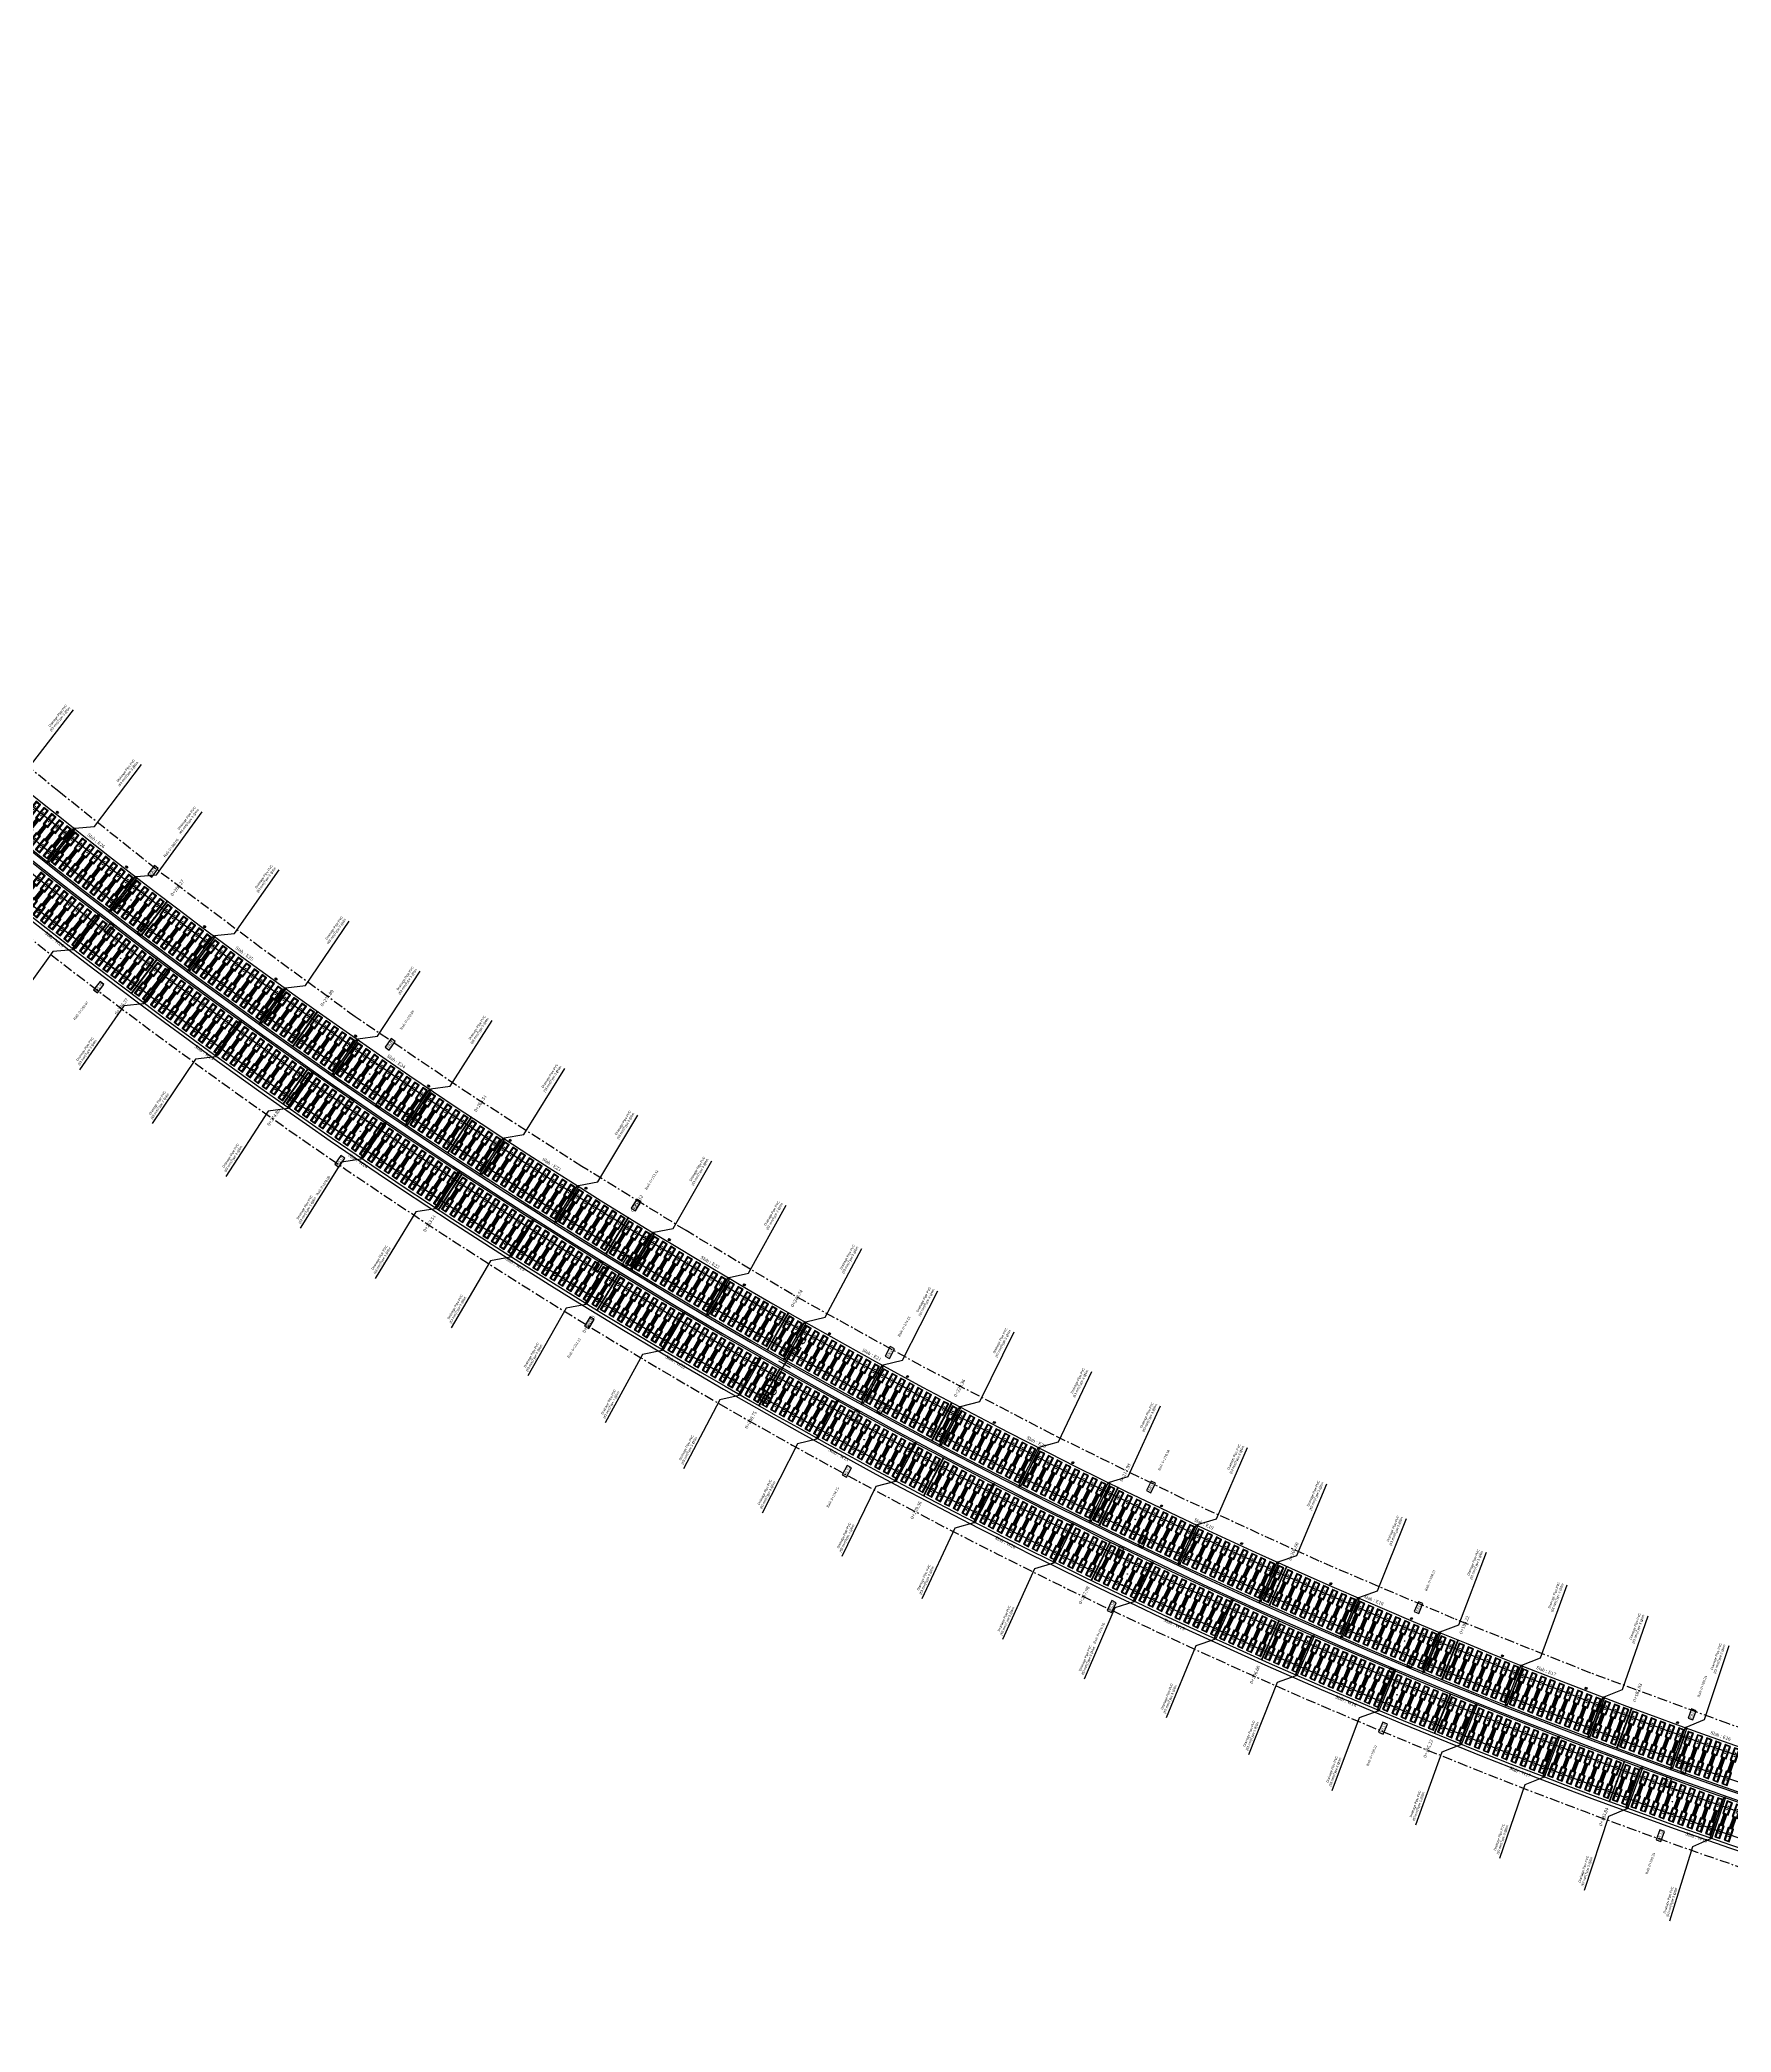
# Model space of a CAD drawing. Header units: metres. Extents: x 0 to 564365, y 0 to 3594889.
# Drawn here: x 564087.7 to 564190.6, y 3593431.6 to 3593552.8 of the extents above; entities that cross this region are included whole.
import ezdxf
from ezdxf.enums import TextEntityAlignment as Align

# ---------------------------------------------------------------- set-up
doc = ezdxf.new("R2010")
doc.units = ezdxf.units.M
doc.linetypes.add('ACAD_ISO10W100', pattern=[18, 12, -3, 0, -3])
doc.linetypes.add('DASHED2', pattern=[0.375, 0.25, -0.125])
for name, color, linetype in [('2d', 2, 'Continuous'), ('_flg-all slab', 7, 'Continuous'), ('_flg-Bar Divar', 11, 'ACAD_ISO10W100'), ('_flg-Por Konande-Devar', 230, 'Continuous'), ('_flg-por Konande-Vasat', 170, 'Continuous'), ('AG_JOOSH', 7, 'Continuous'), ('AG_Print', 7, 'Continuous'), ('AG_Slab', 7, 'Continuous'), ('C-ROAD-STAN-MAJR', 11, 'Continuous'), ('C-ROAD-TEXT', 11, 'Continuous'), ('E Pipe', 5, 'Continuous'), ('Km_Rail', 7, 'Continuous'), ('Km_Slab', 7, 'Continuous'), ('newSTALBL', 1, 'Continuous'), ('Number_Slab', 7, 'Continuous'), ('Rail', 1, 'Continuous'), ('Rail_Gap', 7, 'Continuous'), ('Travers', 7, 'Continuous')]:
    doc.layers.add(name, color=color, linetype=linetype)
doc.styles.add('ND', font='nashkh.shx', dxfattribs={"height": 3})
doc.styles.get("Standard").update_dxf_attribs({"font": 'romantic.ttf'})

# ---------------------------------------------------------------- blocks, each defined once
blk = doc.blocks.new('stalbl')
for p, q in [((0, 0.042), (0, -0.041)), ((0.042, 0), (-0.042, 0))]:
    blk.add_line(p, q)
blk.add_attdef('STAMAN', text='', height=0.0167).set_placement((-0.08, 0), align=Align.MIDDLE_RIGHT)
blk.add_attdef('STAPRE', text='', height=0.0167).set_placement((0.08, 0), align=Align.MIDDLE_LEFT)
blk = doc.blocks.new('AG_slab')
at = {"layer": 'AG_Slab', "color": 1}
for p, q in [((1.3, 0.015), (-1.3, 0.015)), ((1.3, -0.015), (-1.3, -0.015))]:
    blk.add_line(p, q, dxfattribs=at)
at = {"layer": 'AG_Slab', "color": 5}
for p, q in [((-1.3, -0.015), (-1.3, 0.015)), ((1.3, 0.015), (1.3, -0.015))]:
    blk.add_line(p, q, dxfattribs=at)
at = {"layer": 'AG_Slab', "color": 2, "linetype": 'DASHED2'}
blk.add_line((1.3, 0), (-1.3, 0), dxfattribs=at)
at = {"layer": 'AG_Slab', "color": 7}
blk.add_circle((0, 0), 0.03, dxfattribs=at)
blk = doc.blocks.new('AG_Joosh')
at = {"layer": 'AG_JOOSH', "color": 2}
for p, q in [((-0.701, 0.005), (-0.801, 0.005)), ((0.701, 0.005), (0.801, 0.005)), ((-0.701, -0.005), (-0.801, -0.005)), ((0.701, -0.005), (0.801, -0.005))]:
    blk.add_line(p, q, dxfattribs=at)
at = {"layer": 'AG_JOOSH', "color": 7}
blk.add_circle((0, 0), 0.0155, dxfattribs=at)
blk = doc.blocks.new('AG_tttt', base_point=(-0.75, 0))
at = {"layer": 'Travers', "color": 3}
blk.add_lwpolyline([(-0.35, 0.17), (-1.15, 0.17), (-1.15, -0.17), (-0.35, -0.17), (-0.35, 0.17), (-0.38, 0.11), (-1.13, 0.11), (-1.15, 0.17), (-1.13, 0.11), (-1.13, -0.11), (-1.15, -0.17), (-1.13, -0.11), (-0.38, -0.11), (-0.35, -0.17), (-0.38, -0.11), (-0.38, 0.11), (-0.35, 0.17), (-0.35, 0.09), (0.35, 0.09), (0.35, 0.05), (-0.35, 0.05), (-0.35, 0), (0.35, 0), (0.35, -0.05), (-0.35, -0.05), (-0.35, -0.09), (0.35, -0.09), (0.35, -0.17), (1.15, -0.17), (1.15, 0.17), (0.35, 0.17), (0.35, -0.17), (0.38, -0.11), (0.38, 0.11), (0.35, 0.17), (0.38, 0.11), (1.13, 0.11), (1.15, 0.17), (1.13, 0.11), (1.13, -0.11), (1.15, -0.17), (1.13, -0.11), (0.38, -0.11)], dxfattribs=at)
for centre in [(-0.86, 0), (-0.65, 0), (0.65, 0), (0.86, 0)]:
    blk.add_circle(centre, 0.015, dxfattribs=at)
at = {"layer": 'Travers', "color": 7}
blk.add_circle((0, 0), 0.02, dxfattribs=at)
blk = doc.blocks.new('K')
at = {"color": 2}
for p, q in [((570011.57, 3594959.05), (570011.47, 3594959.15)), ((570011.57, 3594959.15), (570011.47, 3594959.05))]:
    blk.add_line(p, q, dxfattribs=at)
blk.add_lwpolyline([(570011.47, 3594959.15), (570011.57, 3594959.15), (570011.57, 3594959.05), (570011.47, 3594959.05)], close=True, dxfattribs=at)
blk.add_circle((570011.52, 3594959.1), 0.03, dxfattribs=at)
blk = doc.blocks.new('Drainage Pipe E')
at = {"color": 30, "true_color": 0xf26722}
for p, q in [((-0.87, 0.07), (0.85, 0.07)), ((-0.87, 0.07), (0.85, 0.07)), ((0.85, 0.07), (0.52, 0.12)), ((0.52, 0.12), (0.52, 0.07)), ((0.85, 0.07), (0.52, 0.12)), ((0.52, 0.12), (0.52, 0.07))]:
    blk.add_line(p, q, dxfattribs=at)
at = {"layer": '2d', "flags": 128}
blk.add_lwpolyline([(-1.35, 0), (-2.17, 0.89), (-6.92, 0.76)], dxfattribs=at)
at = {"layer": 'E Pipe', "color": 4}
for p, q in [((-1.3, 0.05), (1.29, 0.05)), ((-1.3, 0.05), (1.29, 0.05)), ((-1.31, -0.05), (1.3, -0.05)), ((-1.3, -0.06), (1.29, -0.05))]:
    blk.add_line(p, q, dxfattribs=at)
for centre in [(-1.29, 0), (-1.29, 0), (1.29, 0), (1.29, 0)]:
    blk.add_circle(centre, 0.0546, dxfattribs=at)
at = {"color": 30, "true_color": 0xf26722, "insert": (-0.16, 0.2), "char_height": 0.0993, "attachment_point": 1, "rotation": 0.0181}
blk.add_mtext_dynamic_manual_height_columns('2%', width=1.0082, gutter_width=1, heights=[0], dxfattribs=at)
at = {"layer": '2d', "insert": (-6.89, 0.17), "char_height": 0.141, "width": 2.1135, "attachment_point": 3, "rotation": 180.6503, "style": 'ND'}
blk.add_mtext('{\\f@Arial Unicode MS|b0|i0|c0|p34;Drainage Pipe PVC\\P(63 mm)Type 3 @6m}', dxfattribs=at)
blk = doc.blocks.new('_N-drainage pipe')
at = {"layer": '2d', "flags": 128}
blk.add_lwpolyline([(570000.68, 3594952.86), (569999.69, 3594952.17), (569999.2, 3594947.46)], dxfattribs=at)
at = {"layer": 'E Pipe', "color": 4}
for p, q in [((570000.74, 3594952.9), (570001.09, 3594955.47)), ((570000.74, 3594952.91), (570001.09, 3594955.46))]:
    blk.add_line(p, q, dxfattribs=at)
blk.add_lwpolyline([(570000.64, 3594952.92), (570000.98, 3594955.47)], close=True, dxfattribs=at)
for centre in [(570001.03, 3594955.47), (570001.03, 3594955.47), (570000.69, 3594952.92), (570000.69, 3594952.92)]:
    blk.add_circle(centre, 0.0544, dxfattribs=at)
at = {"layer": '2d', "insert": (569998.9, 3594949.57), "char_height": 0.1405, "width": 2.1055, "attachment_point": 3, "rotation": 84.2858, "style": 'ND'}
blk.add_mtext('{\\f@Arial Unicode MS|b0|i0|c0|p34;Drainage Pipe PVC\\P(63 mm)Type 3 @6m}', dxfattribs=at)

msp = doc.modelspace()

# ---------------------------------------------------------------- linework, layer by layer
at = {"layer": '_flg-all slab', "linetype": 'Continuous', "lineweight": -3}
for radius, start, end in [(347.1, 220.14381, 257.02292), (350.3, 220.14303, 257.0237), (349.7, 220.14317, 257.02356), (352.9, 220.1424, 257.02433)]:
    msp.add_arc((564305.747, 3593776.575), radius, start, end, dxfattribs=at)
at = {"layer": '_flg-Bar Divar', "lineweight": -3, "ltscale": 0.05}
for p, q in [((564088.868, 3593507.071, 1556.206), (564083.112, 3593511.771, 1556.206)), ((564094.796, 3593502.346, 1556.206), (564088.868, 3593507.071, 1556.206)), ((564101.181, 3593497.553, 1556.206), (564094.796, 3593502.346, 1556.206)), ((564106.898, 3593493.367, 1556.206), (564101.181, 3593497.553, 1556.206)), ((564113.882, 3593488.644, 1556.206), (564106.898, 3593493.367, 1556.206)), ((564120.671, 3593484.277, 1556.206), (564113.882, 3593488.644, 1556.206)), ((564127.013, 3593480.373, 1556.206), (564120.671, 3593484.277, 1556.206)), ((564133.493, 3593476.476, 1556.206), (564127.013, 3593480.373, 1556.206)), ((564141.289, 3593472.157, 1556.206), (564133.493, 3593476.476, 1556.206)), ((564149.295, 3593467.972, 1556.206), (564141.289, 3593472.157, 1556.206)), ((564157.252, 3593464.054, 1556.206), (564149.295, 3593467.972, 1556.206)), ((564165.513, 3593460.268, 1556.206), (564157.252, 3593464.054, 1556.206)), ((564173.73, 3593456.76, 1556.206), (564165.513, 3593460.268, 1556.206)), ((564182.031, 3593453.459, 1556.206), (564173.73, 3593456.76, 1556.206)), ((564190.431, 3593450.358, 1556.206), (564182.031, 3593453.459, 1556.206)), ((564199.028, 3593447.415, 1556.206), (564190.431, 3593450.358, 1556.206))]:
    msp.add_line(p, q, dxfattribs=at)
msp.add_arc((564305.747, 3593776.575), 354, 220.14214, 257.02459, dxfattribs=at)
at = {"layer": '_flg-Por Konande-Devar', "linetype": 'Continuous', "lineweight": -3}
msp.add_arc((564305.747, 3593776.575), 353.1, 220.14235, 257.02438, dxfattribs=at)
at = {"layer": '_flg-por Konande-Vasat'}
for radius in [350.2, 349.8]:
    msp.add_arc((564305.747, 3593776.575), radius, 220.1431, 257.02363, dxfattribs=at)
at = {"layer": 'Rail'}
for points in [[(564093.713, 3593501.073, -0.0128891), (564079.798, 3593512.366, -0.0128891)], [(564092.797, 3593499.883, -0.0128891), (564078.822, 3593511.224, -0.0128891)], [(564093.083, 3593497.525, -0.012772), (564079.111, 3593508.749)], [(564092.172, 3593496.331, -0.0127721), (564078.141, 3593507.602)], [(564108.2, 3593490.507, -0.0128891), (564093.721, 3593501.067, -0.0128891)], [(564107.346, 3593489.271, -0.0128891), (564092.805, 3593499.877, -0.0128891)], [(564107.617, 3593487.025, -0.012772), (564093.09, 3593497.519)], [(564106.769, 3593485.785, -0.0127721), (564092.18, 3593496.325)], [(564123.212, 3593480.702, -0.0128891), (564108.208, 3593490.502, -0.0128891)], [(564122.423, 3593479.424, -0.0128891), (564107.354, 3593489.266, -0.0128891)], [(564122.67, 3593477.28, -0.012772), (564107.626, 3593487.019)], [(564121.886, 3593475.999, -0.0127721), (564106.777, 3593485.779)], [(564138.71, 3593471.685, -0.0128891), (564123.22, 3593480.697, -0.0128891)], [(564137.988, 3593470.367, -0.0128891), (564122.432, 3593479.419, -0.0128891)], [(564138.2, 3593468.317, -0.012772), (564122.678, 3593477.275)], [(564137.483, 3593466.997, -0.0127721), (564121.894, 3593475.993)], [(564154.652, 3593463.478, -0.0128891), (564138.718, 3593471.68, -0.0128891)], [(564153.999, 3593462.125, -0.0128891), (564137.997, 3593470.363, -0.0128891)], [(564154.168, 3593460.159, -0.012772), (564138.209, 3593468.312)], [(564153.52, 3593458.805, -0.0127721), (564137.492, 3593466.993)], [(564170.996, 3593456.104, -0.0128891), (564154.661, 3593463.473, -0.0128891)], [(564170.414, 3593454.719, -0.0128891), (564154.008, 3593462.121, -0.0128891)], [(564170.533, 3593452.828, -0.012772), (564154.177, 3593460.155)], [(564169.954, 3593451.442, -0.0127721), (564153.529, 3593458.801)], [(564187.698, 3593449.582, -0.0128891), (564171.005, 3593456.1, -0.0128891)], [(564187.188, 3593448.17, -0.0128891), (564170.423, 3593454.715, -0.0128891)], [(564187.25, 3593446.343, -0.012772), (564170.542, 3593452.824)], [(564186.743, 3593444.929, -0.0127721), (564169.963, 3593451.438)], [(564204.715, 3593443.931, -0.0128892), (564187.708, 3593449.579, -0.0128892)], [(564204.279, 3593442.494, -0.0128891), (564187.198, 3593448.166, -0.0128891)], [(564204.277, 3593440.72, -0.012772), (564187.259, 3593446.339)], [(564203.842, 3593439.282, -0.0127721), (564186.752, 3593444.926)]]:
    msp.add_lwpolyline(points, format="xyb", dxfattribs=at)
at = {"layer": 'Rail_Gap', "color": 210}
for points in [[(564094.521, 3593501.87), (564094.918, 3593502.385), (564094.68, 3593502.568), (564094.284, 3593502.053)], [(564091.846, 3593498.394), (564092.225, 3593498.886), (564091.988, 3593499.069), (564091.609, 3593498.577)], [(564093.876, 3593498.311), (564094.292, 3593498.857), (564094.053, 3593499.039), (564093.638, 3593498.493)], [(564091.218, 3593494.823), (564091.616, 3593495.346), (564091.378, 3593495.528), (564090.979, 3593495.005)], [(564108.968, 3593491.347), (564109.333, 3593491.876), (564109.086, 3593492.047), (564108.721, 3593491.518)], [(564106.476, 3593487.738), (564106.825, 3593488.244), (564106.578, 3593488.414), (564106.229, 3593487.909)], [(564108.37, 3593487.85), (564108.757, 3593488.416), (564108.51, 3593488.585), (564108.122, 3593488.019)], [(564105.893, 3593484.23), (564106.264, 3593484.773), (564106.017, 3593484.942), (564105.646, 3593484.4)], [(564123.934, 3593481.578), (564124.275, 3593482.131), (564124.02, 3593482.288), (564123.679, 3593481.735)], [(564121.631, 3593477.845), (564121.958, 3593478.374), (564121.702, 3593478.532), (564121.376, 3593478.003)], [(564123.381, 3593478.146), (564123.735, 3593478.725), (564123.479, 3593478.881), (564123.125, 3593478.302)], [(564121.093, 3593474.404), (564121.432, 3593474.959), (564121.176, 3593475.115), (564120.837, 3593474.561)], [(564139.384, 3593472.593), (564139.7, 3593473.169), (564139.437, 3593473.313), (564139.121, 3593472.737)], [(564137.277, 3593468.746), (564137.579, 3593469.298), (564137.316, 3593469.442), (564137.014, 3593468.891)], [(564138.865, 3593469.215), (564139.192, 3593469.817), (564138.929, 3593469.961), (564138.601, 3593469.358)], [(564136.77, 3593465.362), (564137.084, 3593465.939), (564136.821, 3593466.082), (564136.507, 3593465.505)], [(564155.28, 3593464.423), (564155.562, 3593465.008), (564155.292, 3593465.138), (564155.01, 3593464.553)], [(564153.374, 3593460.473), (564153.644, 3593461.032), (564153.374, 3593461.163), (564153.104, 3593460.603)], [(564154.785, 3593461.087), (564155.084, 3593461.712), (564154.813, 3593461.841), (564154.514, 3593461.216)], [(564152.89, 3593457.132), (564153.177, 3593457.731), (564152.906, 3593457.86), (564152.619, 3593457.261)], [(564171.574, 3593457.08), (564171.826, 3593457.679), (564171.55, 3593457.795), (564171.298, 3593457.196)], [(564169.875, 3593453.037), (564170.115, 3593453.61), (564169.839, 3593453.726), (564169.598, 3593453.153)], [(564171.102, 3593453.789), (564171.366, 3593454.422), (564171.089, 3593454.538), (564170.825, 3593453.905)], [(564188.237, 3593450.617), (564188.436, 3593451.168), (564188.154, 3593451.27), (564187.955, 3593450.719)], [(564169.412, 3593449.742), (564169.665, 3593450.349), (564169.388, 3593450.464), (564169.135, 3593449.858)], [(564187.769, 3593447.332), (564188.001, 3593447.977), (564187.719, 3593448.078), (564187.487, 3593447.433)], [(564186.748, 3593446.492), (564186.937, 3593447.016), (564186.655, 3593447.118), (564186.465, 3593446.594)], [(564186.288, 3593443.204), (564186.51, 3593443.822), (564186.228, 3593443.923), (564186.006, 3593443.305)]]:
    msp.add_lwpolyline(points, close=True, dxfattribs=at)

# ---------------------------------------------------------------- block references
for p, rotation in [((-1714185.562, 754827.234), 330.2595593203473), ((-1670316.946, 720169.534), 331.1395286302872), ((-1625921.239, 686189.645), 332.0194979402267), ((-1581008.913, 652895.582), 332.899467250167), ((-1535590.562, 620295.199), 333.7794365601065), ((-1489676.898, 588396.184), 334.659405870046), ((-1443278.752, 557206.062), 335.5393751799852), ((-1396407.068, 526732.19), 336.4193444899239), ((-1349072.901, 496981.756), 337.2993137998634), ((-1301287.417, 467961.777), 338.1792831098029), ((-1253061.887, 439679.099), 339.0592524197424), ((-1204407.686, 412140.393), 339.9392217296823), ((-1155336.29, 385352.153), 340.8191910396218), ((-1105859.274, 359320.7), 341.6991603495613), ((-1055988.309, 334052.173), 342.5791296595008), ((-1005735.157, 309552.532), 343.4590989694404), ((-955111.673, 285827.557), 344.3390682793799), ((-904129.796, 262882.842), 345.2190375893199), ((-852801.553, 240723.801), 346.0990068992602), ((-801139.05, 219355.66), 346.9789762091997), ((-749154.473, 198783.46), 347.8589455191392), ((-696860.085, 179012.052), 348.7389148290792)]:
    msp.add_blockref('_N-drainage pipe', p, dxfattribs=dict(rotation=rotation))
at = {"layer": 'AG_JOOSH'}
for p, rotation in [((564093.259, 3593500.475), 52.41786720793276), ((564092.631, 3593496.925), 52.68965158908689), ((564107.777, 3593489.887), 55.37331337651224), ((564107.197, 3593486.402), 55.61825682140608), ((564122.822, 3593480.061), 58.32875955696852), ((564122.282, 3593476.637), 58.54686207891979), ((564138.353, 3593471.024), 61.28420573691964), ((564137.846, 3593467.655), 61.47546732502522), ((564154.33, 3593462.799), 64.23965191170016), ((564153.849, 3593459.48), 64.40407258850162), ((564170.709, 3593455.41), 67.19509810247297), ((564170.248, 3593452.133), 67.332677839896), ((564187.448, 3593448.874), 70.15054428947683), ((564187.001, 3593445.634), 70.26128309051688)]:
    msp.add_blockref('AG_Joosh', p, dxfattribs=dict(at, rotation=rotation))
at = {"layer": 'AG_Print'}
for p, rotation in [((564086.436, 3593504.897), 51.08783442669555), ((564086.903, 3593504.521), 51.18629458992076), ((564087.371, 3593504.145), 51.28475476196203), ((564087.839, 3593503.77), 51.38321492845242), ((564088.308, 3593503.396), 51.48167512482971), ((564088.778, 3593503.023), 51.58013528415522), ((564089.249, 3593502.651), 51.67859545017602), ((564089.72, 3593502.279), 51.77705562924199), ((564090.191, 3593501.908), 51.87551579879424), ((564086.725, 3593500.567), 51.56682990058999), ((564090.664, 3593501.538), 51.97397597321685), ((564091.137, 3593501.169), 52.0724361509936), ((564091.61, 3593500.8), 52.17089632462581), ((564092.084, 3593500.433), 52.26935648656472), ((564087.196, 3593500.194), 51.66439587470614), ((564087.667, 3593499.822), 51.76196185535685), ((564088.138, 3593499.451), 51.85952781216503), ((564092.559, 3593500.066), 52.36781665794123), ((564093.043, 3593499.694), 52.46791783966523), ((564093.519, 3593499.329), 52.56637799701118), ((564088.611, 3593499.081), 51.9570937796916), ((564089.083, 3593498.712), 52.05465975737903), ((564089.557, 3593498.343), 52.15222570704784), ((564090.031, 3593497.976), 52.24979172078005), ((564093.995, 3593498.965), 52.66483819533678), ((564094.473, 3593498.601), 52.76329836196805), ((564094.951, 3593498.239), 52.86175851858987), ((564090.506, 3593497.609), 52.34735766802552), ((564090.981, 3593497.243), 52.44492364133069), ((564091.457, 3593496.877), 52.54248962451491), ((564095.429, 3593497.877), 52.96021869265662), ((564095.909, 3593497.516), 53.05867886960905), ((564096.389, 3593497.156), 53.15713904167715), ((564096.869, 3593496.796), 53.25559922253787), ((564091.934, 3593496.513), 52.64005558716458), ((564092.419, 3593496.143), 52.73924766626963), ((564092.897, 3593495.78), 52.83681363293635), ((564097.35, 3593496.438), 53.35405939733062), ((564097.832, 3593496.08), 53.45251955165038), ((564098.314, 3593495.723), 53.55097974829205), ((564093.375, 3593495.418), 52.93437960174576), ((564093.854, 3593495.057), 53.03194555724453), ((564094.334, 3593494.697), 53.12951153369778), ((564094.814, 3593494.337), 53.22707752262092), ((564098.797, 3593495.367), 53.64943990219214), ((564099.281, 3593495.012), 53.74790007569156), ((564099.765, 3593494.657), 53.84636024093635), ((564100.25, 3593494.304), 53.94482042454419), ((564095.295, 3593493.978), 53.32464348720978), ((564095.777, 3593493.62), 53.42220946179285), ((564096.259, 3593493.263), 53.51977542351271), ((564100.735, 3593493.951), 54.04328059195281), ((564101.221, 3593493.599), 54.1417407694693), ((564101.708, 3593493.248), 54.24020095729733), ((564096.741, 3593492.907), 53.61734141390273), ((564097.225, 3593492.551), 53.71490736068933), ((564097.709, 3593492.197), 53.81247335437494), ((564098.193, 3593491.843), 53.91003933740091), ((564102.195, 3593492.898), 54.33866112620409), ((564102.683, 3593492.549), 54.43712129022773), ((564103.171, 3593492.2), 54.53558146245508), ((564103.66, 3593491.852), 54.63404161468344), ((564098.678, 3593491.49), 54.00760530087385), ((564099.164, 3593491.138), 54.10517125155076), ((564099.651, 3593490.786), 54.20273722931084), ((564104.149, 3593491.505), 54.73250180099883), ((564104.64, 3593491.159), 54.83096197987643), ((564105.13, 3593490.814), 54.92942214382765), ((564100.138, 3593490.436), 54.30030319141453), ((564100.625, 3593490.086), 54.39786918457826), ((564101.113, 3593489.737), 54.49543515285261), ((564101.602, 3593489.389), 54.5930011077391), ((564105.622, 3593490.47), 55.02788233922403), ((564106.114, 3593490.126), 55.12634249152313), ((564106.606, 3593489.784), 55.22480267462158), ((564107.099, 3593489.442), 55.32326284600191), ((564102.091, 3593489.042), 54.69056709051211), ((564102.581, 3593488.695), 54.78813306392648), ((564103.072, 3593488.35), 54.88569902836225), ((564107.601, 3593489.095), 55.42336400536129), ((564108.096, 3593488.755), 55.52182418111168), ((564108.591, 3593488.416), 55.62028437688041), ((564103.563, 3593488.005), 54.98326500796978), ((564104.055, 3593487.661), 55.08083096826619), ((564104.547, 3593487.318), 55.17839696217289), ((564105.04, 3593486.976), 55.27596292068655), ((564109.086, 3593488.078), 55.71874453592902), ((564109.582, 3593487.74), 55.81720470562438), ((564110.079, 3593487.404), 55.91566488374583), ((564110.576, 3593487.068), 56.01412505026129), ((564105.533, 3593486.635), 55.37352889661768), ((564106.027, 3593486.294), 55.47109486723251), ((564106.522, 3593485.954), 55.56866085189474), ((564111.074, 3593486.733), 56.11258523245238), ((564111.572, 3593486.399), 56.21104539351096), ((564112.071, 3593486.065), 56.30950556802389), ((564112.571, 3593485.733), 56.40796573392689), ((564107.025, 3593485.61), 55.66785291680085), ((564107.521, 3593485.272), 55.76541887633733), ((564108.017, 3593484.935), 55.86298485609939), ((564108.514, 3593484.599), 55.96055082811783), ((564113.071, 3593485.401), 56.50642590360845), ((564113.571, 3593485.071), 56.60488608194338), ((564114.073, 3593484.741), 56.70334626902171), ((564109.012, 3593484.263), 56.05811679704701), ((564109.51, 3593483.929), 56.15568276977302), ((564110.008, 3593483.595), 56.25324873618542), ((564114.574, 3593484.412), 56.80180641874293), ((564115.077, 3593484.084), 56.90026660645723), ((564115.58, 3593483.757), 56.99872678154089), ((564116.083, 3593483.43), 57.09718694592468), ((564110.507, 3593483.262), 56.35081471557454), ((564111.007, 3593482.93), 56.44838069275644), ((564111.507, 3593482.599), 56.54594664788504), ((564112.008, 3593482.268), 56.64351262948539), ((564116.587, 3593483.105), 57.1956471266673), ((564117.092, 3593482.78), 57.29410729000578), ((564117.597, 3593482.456), 57.39256746739829), ((564118.103, 3593482.134), 57.49102764435241), ((564112.51, 3593481.939), 56.74107859812264), ((564113.012, 3593481.61), 56.83864457780712), ((564113.514, 3593481.283), 56.9362105579911), ((564114.017, 3593480.956), 57.03377652214416), ((564118.609, 3593481.812), 57.58948780648315), ((564119.116, 3593481.49), 57.68794797749676), ((564119.623, 3593481.17), 57.78640815043929), ((564120.131, 3593480.851), 57.8848683260302), ((564114.521, 3593480.63), 57.13134249115483), ((564115.025, 3593480.304), 57.22890846927427), ((564115.53, 3593479.98), 57.32647443727432), ((564116.035, 3593479.657), 57.42404039213228), ((564120.639, 3593480.532), 57.98332850519228), ((564121.148, 3593480.214), 58.08178865856257), ((564121.658, 3593479.898), 58.18024884716622), ((564116.541, 3593479.334), 57.5216063838652), ((564117.048, 3593479.012), 57.61917233289301), ((564117.555, 3593478.691), 57.71673832321908), ((564122.168, 3593479.582), 58.27870900771475), ((564122.687, 3593479.262), 58.37881018391027), ((564123.198, 3593478.947), 58.47727035003938), ((564123.71, 3593478.634), 58.57573052909454), ((564118.062, 3593478.371), 57.81430428714661), ((564118.57, 3593478.052), 57.91187027070935), ((564119.079, 3593477.734), 58.00943623641494), ((564119.588, 3593477.416), 58.10700220371271), ((564124.222, 3593478.322), 58.674190706917), ((564124.735, 3593478.01), 58.77265089551179), ((564125.248, 3593477.7), 58.87111107328971), ((564125.762, 3593477.39), 58.96957122639858), ((564120.098, 3593477.1), 58.204568176667), ((564120.608, 3593476.784), 58.30213414096255), ((564121.119, 3593476.469), 58.3997001231476), ((564121.63, 3593476.155), 58.49726608257657), ((564126.277, 3593477.081), 59.06803140355068), ((564126.792, 3593476.773), 59.1664915649382), ((564127.307, 3593476.466), 59.26495175899467), ((564127.823, 3593476.16), 59.36341192028182), ((564122.15, 3593475.837), 58.59645817213688), ((564122.663, 3593475.525), 58.69402412265273), ((564123.176, 3593475.213), 58.7915901155731), ((564123.689, 3593474.903), 58.88915607806957), ((564128.34, 3593475.854), 59.46187209710147), ((564128.857, 3593475.55), 59.56033226534008), ((564129.374, 3593475.246), 59.65879242448663), ((564129.892, 3593474.944), 59.75725261206727), ((564124.203, 3593474.593), 58.98672204676998), ((564124.718, 3593474.285), 59.08428801503977), ((564125.233, 3593473.977), 59.18185399467171), ((564125.748, 3593473.67), 59.27941995642605), ((564130.411, 3593474.642), 59.85571277871424), ((564130.93, 3593474.341), 59.95417295933872), ((564131.45, 3593474.041), 60.05263313791639), ((564131.97, 3593473.742), 60.15109331115044), ((564126.264, 3593473.364), 59.37698593313696), ((564126.781, 3593473.059), 59.47455190031166), ((564127.298, 3593472.754), 59.57211788022504), ((564127.816, 3593472.451), 59.66968383606876), ((564132.49, 3593473.444), 60.24955347349965), ((564133.012, 3593473.147), 60.34801365137307), ((564133.533, 3593472.85), 60.44647381729602), ((564134.056, 3593472.555), 60.54493399175263), ((564128.334, 3593472.148), 59.7672498308651), ((564128.852, 3593471.847), 59.86481579205379), ((564129.372, 3593471.546), 59.96238176729735), ((564129.891, 3593471.246), 60.05994773763939), ((564134.578, 3593472.26), 60.64339416514951), ((564135.101, 3593471.967), 60.74185433615641), ((564135.625, 3593471.674), 60.84031450911175), ((564136.149, 3593471.382), 60.93877468060717), ((564130.411, 3593470.947), 60.15751371259785), ((564130.932, 3593470.649), 60.25507970091284), ((564131.453, 3593470.352), 60.35264563624504), ((564131.975, 3593470.055), 60.4502116417207), ((564136.674, 3593471.091), 61.0372348566573), ((564137.199, 3593470.801), 61.13569502887511), ((564137.725, 3593470.512), 61.23415520036647), ((564138.26, 3593470.218), 61.33425636465435), ((564138.787, 3593469.931), 61.43271655092718), ((564132.497, 3593469.76), 60.54777760701381), ((564133.02, 3593469.465), 60.64534356737027), ((564133.543, 3593469.172), 60.74290953867987), ((564134.067, 3593468.879), 60.84047552501234), ((564139.314, 3593469.645), 61.53117672010029), ((564139.842, 3593469.359), 61.62963689221633), ((564140.37, 3593469.074), 61.72809706513664), ((564140.898, 3593468.791), 61.82655723423817), ((564134.591, 3593468.587), 60.93804147871178), ((564135.116, 3593468.296), 61.03560744992404), ((564135.641, 3593468.006), 61.13317342229997), ((564136.167, 3593467.717), 61.23073939725005), ((564141.428, 3593468.508), 61.92501740512234), ((564141.957, 3593468.226), 62.02347758219318), ((564142.487, 3593467.945), 62.12193775421031), ((564143.018, 3593467.665), 62.2203979248109), ((564136.693, 3593467.428), 61.32830535885047), ((564137.219, 3593467.141), 61.42587134073948), ((564137.755, 3593466.85), 61.52506340190386), ((564138.283, 3593466.564), 61.62262939843807), ((564138.811, 3593466.279), 61.72019536641513), ((564143.549, 3593467.386), 62.31885809242524), ((564144.081, 3593467.107), 62.41731827718245), ((564144.613, 3593466.83), 62.51577845142641), ((564145.145, 3593466.554), 62.61423861253198), ((564145.678, 3593466.278), 62.71269878082995), ((564139.34, 3593465.995), 61.81776131942498), ((564139.869, 3593465.712), 61.91532731218052), ((564140.399, 3593465.43), 62.01289326644843), ((564140.929, 3593465.149), 62.11045923690551), ((564146.212, 3593466.003), 62.81115896142009), ((564146.746, 3593465.73), 62.90961912685609), ((564147.28, 3593465.457), 63.00807930593216), ((564147.815, 3593465.185), 63.10653947981734), ((564141.459, 3593464.869), 62.20802522097479), ((564141.99, 3593464.59), 62.30559118206651), ((564142.522, 3593464.311), 62.40315716565854), ((564143.054, 3593464.034), 62.50072314407966), ((564148.35, 3593464.914), 63.20499965272489), ((564148.886, 3593464.644), 63.30345982996783), ((564149.422, 3593464.375), 63.40192000810805), ((564149.959, 3593464.107), 63.50038016021225), ((564150.496, 3593463.84), 63.5988403466732), ((564143.586, 3593463.757), 62.59828910626845), ((564144.119, 3593463.482), 62.69585508169747), ((564144.652, 3593463.207), 62.79342105076091), ((564145.186, 3593462.933), 62.89098701071715), ((564145.721, 3593462.66), 62.98855299029181), ((564151.034, 3593463.573), 63.69730050866245), ((564151.572, 3593463.308), 63.79576069858604), ((564152.111, 3593463.043), 63.89422085783596), ((564152.65, 3593462.78), 63.99268102299753), ((564146.255, 3593462.388), 63.08611897829951), ((564146.791, 3593462.117), 63.18368493156606), ((564147.326, 3593461.847), 63.28125090325713), ((564147.863, 3593461.577), 63.37881687405248), ((564153.189, 3593462.517), 64.0911412066486), ((564153.729, 3593462.256), 64.18960137327517), ((564154.278, 3593461.99), 64.28970256260075), ((564154.819, 3593461.731), 64.38816273160745), ((564155.36, 3593461.472), 64.48662291080666), ((564148.399, 3593461.309), 63.47638285689399), ((564148.936, 3593461.041), 63.57394882476759), ((564149.474, 3593460.775), 63.67151478269325), ((564150.012, 3593460.509), 63.76908075930766), ((564150.55, 3593460.245), 63.86664673568615), ((564155.902, 3593461.214), 64.58508307395249), ((564156.444, 3593460.957), 64.68354324155328), ((564156.987, 3593460.701), 64.78200342507644), ((564157.53, 3593460.445), 64.8804635833377), ((564158.073, 3593460.191), 64.97892375994684), ((564151.089, 3593459.981), 63.96421270058356), ((564151.628, 3593459.718), 64.06177868294996), ((564152.168, 3593459.456), 64.15934464801909), ((564152.708, 3593459.195), 64.25691062391013), ((564158.617, 3593459.938), 65.07738393495782), ((564159.162, 3593459.685), 65.17584412048022), ((564159.706, 3593459.434), 65.2743042703773), ((564160.252, 3593459.184), 65.37276445399966), ((564160.797, 3593458.934), 65.47122462402095), ((564153.249, 3593458.935), 64.35447659968078), ((564153.799, 3593458.671), 64.45366866746087), ((564154.341, 3593458.413), 64.55123463839233), ((564154.883, 3593458.155), 64.64880059781683), ((564155.425, 3593457.899), 64.74636657985269), ((564161.343, 3593458.685), 65.56968480079084), ((564161.89, 3593458.438), 65.66814497224483), ((564162.437, 3593458.191), 65.76660514399148), ((564162.984, 3593457.945), 65.86506532014091), ((564155.968, 3593457.643), 64.84393255229841), ((564156.511, 3593457.389), 64.9414985188205), ((564157.055, 3593457.135), 65.0390644988305), ((564157.599, 3593456.882), 65.1366304609237), ((564158.144, 3593456.631), 65.23419642910883), ((564163.532, 3593457.7), 65.9635254884965), ((564164.08, 3593457.456), 66.0619856629051), ((564164.629, 3593457.213), 66.16044582928518), ((564165.178, 3593456.971), 66.25890599724707), ((564165.727, 3593456.73), 66.35736618127105), ((564158.689, 3593456.38), 65.33176241129989), ((564159.234, 3593456.13), 65.42932837968961), ((564159.78, 3593455.881), 65.52689436143321), ((564160.327, 3593455.633), 65.62446033943444), ((564160.873, 3593455.386), 65.72202629541152), ((564166.277, 3593456.49), 66.45582635661393), ((564166.827, 3593456.251), 66.55428652120044), ((564167.378, 3593456.013), 66.65274669314782), ((564167.929, 3593455.775), 66.75120685408578), ((564168.48, 3593455.539), 66.84966703822448), ((564169.032, 3593455.304), 66.94812721086363), ((564161.42, 3593455.139), 65.81959226942398), ((564161.968, 3593454.894), 65.91715825434633), ((564162.516, 3593454.65), 66.01472421405047), ((564163.064, 3593454.406), 66.11229018972979), ((564163.613, 3593454.164), 66.209856152378), ((564169.585, 3593455.069), 67.04658739465813), ((564170.137, 3593454.836), 67.14504756086359), ((564170.7, 3593454.599), 67.2451487323647), ((564171.253, 3593454.368), 67.34360889799824), ((564171.807, 3593454.137), 67.44206906785995), ((564164.162, 3593453.922), 66.30742212503179), ((564164.712, 3593453.682), 66.40498810562254), ((564165.262, 3593453.442), 66.50255408414202), ((564165.813, 3593453.203), 66.60012003446444), ((564166.363, 3593452.965), 66.69768601944789), ((564172.361, 3593453.907), 67.5405292483905), ((564172.916, 3593453.678), 67.6389894298491), ((564173.471, 3593453.451), 67.73744959673822), ((564174.026, 3593453.224), 67.83590976704241), ((564174.582, 3593452.998), 67.93436995194907), ((564166.915, 3593452.728), 66.79525199049493), ((564167.466, 3593452.492), 66.89281795414176), ((564168.018, 3593452.257), 66.99038392859428), ((564168.571, 3593452.023), 67.08794990415267), ((564169.124, 3593451.79), 67.18551587431261), ((564175.139, 3593452.773), 68.0328301017824), ((564175.695, 3593452.549), 68.13129028685992), ((564176.252, 3593452.326), 68.22975045284589), ((564176.81, 3593452.104), 68.32821063987305), ((564177.367, 3593451.883), 68.42667080739827), ((564177.926, 3593451.663), 68.52513097379548), ((564169.677, 3593451.558), 67.28308183759341), ((564170.24, 3593451.323), 67.38227390229802), ((564170.794, 3593451.093), 67.47983988053605), ((564171.348, 3593450.863), 67.57740586093534), ((564171.903, 3593450.635), 67.6749718230369), ((564178.484, 3593451.444), 68.62359114625424), ((564179.043, 3593451.225), 68.72205132031098), ((564179.602, 3593451.008), 68.82051149977619), ((564180.162, 3593450.792), 68.91897165912535), ((564180.722, 3593450.577), 69.01743184493945), ((564172.458, 3593450.408), 67.77253780386611), ((564173.014, 3593450.181), 67.87010377472627), ((564173.57, 3593449.956), 67.96766974800286), ((564174.126, 3593449.731), 68.06523572467056), ((564174.683, 3593449.507), 68.16280169381145), ((564175.24, 3593449.285), 68.26036765821934), ((564181.282, 3593450.362), 69.11589201380471), ((564181.843, 3593450.149), 69.21435218686065), ((564182.404, 3593449.936), 69.31281235563205), ((564182.966, 3593449.725), 69.41127252797074), ((564183.528, 3593449.514), 69.50973269531198), ((564184.09, 3593449.305), 69.60819288214002), ((564175.798, 3593449.063), 68.35793363840446), ((564176.356, 3593448.842), 68.4554996040704), ((564176.914, 3593448.622), 68.55306557733593), ((564177.473, 3593448.403), 68.65063155762185), ((564178.032, 3593448.185), 68.74819752439701), ((564184.652, 3593449.096), 69.70665304682953), ((564185.215, 3593448.889), 69.80511320979102), ((564185.779, 3593448.682), 69.90357338714148), ((564186.342, 3593448.476), 70.00203357052462), ((564186.906, 3593448.272), 70.10049374265118), ((564187.48, 3593448.064), 70.20059491864266), ((564178.591, 3593447.968), 68.84576349477207), ((564179.151, 3593447.752), 68.943329460144), ((564179.711, 3593447.537), 69.04089542930126), ((564180.271, 3593447.323), 69.1384614191312), ((564180.832, 3593447.11), 69.23602737935639), ((564181.393, 3593446.898), 69.33359334815653), ((564188.045, 3593447.862), 70.29905509896633), ((564188.61, 3593447.66), 70.39751526440921), ((564189.175, 3593447.459), 70.49597541779346), ((564189.741, 3593447.259), 70.59443560490452), ((564190.307, 3593447.06), 70.69289576775863), ((564181.955, 3593446.686), 69.43115932950741), ((564182.517, 3593446.476), 69.52872529456637), ((564183.079, 3593446.267), 69.62629127250995), ((564183.642, 3593446.058), 69.72385722223854), ((564184.205, 3593445.851), 69.82142321809353), ((564184.768, 3593445.644), 69.91898918188419), ((564185.332, 3593445.439), 70.01655515924982), ((564185.896, 3593445.234), 70.11412111748284), ((564186.46, 3593445.031), 70.2116870973051), ((564187.034, 3593444.824), 70.31087918022631), ((564187.6, 3593444.623), 70.40844514144153), ((564188.165, 3593444.422), 70.50601112549674), ((564188.731, 3593444.222), 70.60357707974467), ((564189.297, 3593444.024), 70.70114304760877), ((564189.863, 3593443.826), 70.79870902344169), ((564190.43, 3593443.629), 70.89627499344192)]:
    msp.add_blockref('AG_tttt', p, dxfattribs=dict(at, rotation=rotation))
at = {"layer": 'AG_Slab'}
for p, rotation in [((564094.682, 3593499.385), 52.71271515153961), ((564094.06, 3593495.842), 52.9818217502913), ((564103.849, 3593492.639), 54.58449713011892), ((564103.257, 3593489.138), 54.83660451128594), ((564113.231, 3593486.196), 56.45627913474154), ((564112.667, 3593482.734), 56.69138726534349), ((564122.818, 3593480.063), 58.328061157581), ((564122.278, 3593476.639), 58.54617003471824), ((564132.601, 3593474.246), 60.19984315679123), ((564132.082, 3593470.858), 60.40095277734083), ((564142.568, 3593468.752), 62.07162516031578), ((564142.068, 3593465.397), 62.25573551531575), ((564152.71, 3593463.586), 63.94340715841899), ((564152.226, 3593460.262), 64.1105182821274), ((564163.014, 3593458.755), 65.81518917658757), ((564162.544, 3593455.459), 65.96530103693358), ((564173.472, 3593454.262), 67.68697118416964), ((564173.013, 3593450.992), 67.82008378463854), ((564184.07, 3593450.114), 69.55875318139552), ((564183.62, 3593446.867), 69.67486654756692)]:
    msp.add_blockref('AG_slab', p, dxfattribs=dict(at, rotation=rotation))
at = {"layer": 'C-ROAD-STAN-MAJR', "color": 11, "linetype": 'Continuous', "lineweight": -3}
for p, xscale, yscale, zscale, rotation in [((564084.799, 3593507.196), 0.9962075155305836, 0.9962075155305836, 0.9962075155305836, 230.6028105819234), ((564089.007, 3593503.8), 0.9962075155305835, 0.9962075155305835, 0.9962075155305835, 231.4908622735767), ((564092.778, 3593500.843), 0.9962075155305837, 0.9962075155305837, 0.9962075155305837, 232.3789139652299), ((564097.542, 3593497.231), 0.9962075155305836, 0.9962075155305836, 0.9962075155305836, 233.2669656568837), ((564101.886, 3593494.046), 0.9962075155305835, 0.9962075155305835, 0.9962075155305835, 234.1550173485361), ((564106.281, 3593490.926), 0.9962075155305834, 0.9962075155305834, 0.9962075155305834, 235.0430690401889), ((564110.729, 3593487.87), 0.9962075155305837, 0.9962075155305837, 0.9962075155305837, 235.9311207318417), ((564115.227, 3593484.883), 0.9962075155305838, 0.9962075155305838, 0.9962075155305838, 236.8191724234947), ((564119.754, 3593481.976), 0.9962075155305835, 0.9962075155305835, 0.9962075155305835, 237.7072241151483), ((564124.353, 3593479.121), 0.9962075155305838, 0.9962075155305838, 0.9962075155305838, 238.5952758068011), ((564128.959, 3593476.361), 0.9962075155305834, 0.9962075155305834, 0.9962075155305834, 239.483327498454), ((564133.633, 3593473.658), 0.9962075155305835, 0.9962075155305835, 0.9962075155305835, 240.3713791901069), ((564138.355, 3593471.022), 0.9962075155305836, 0.9962075155305836, 0.9962075155305836, 241.2594308817598), ((564143.086, 3593468.478), 0.9962075155305834, 0.9962075155305834, 0.9962075155305834, 242.1474825734135), ((564147.886, 3593465.991), 0.9962075155305835, 0.9962075155305835, 0.9962075155305835, 243.0355342650672), ((564152.165, 3593463.853), 0.9962075155305834, 0.9962075155305834, 0.9962075155305834, 243.9235859567208), ((564157.548, 3593461.266), 0.9962075155305836, 0.9962075155305836, 0.9962075155305836, 244.8116376483741), ((564162.463, 3593459.003), 0.9962075155305836, 0.9962075155305836, 0.9962075155305836, 245.6996893400278), ((564167.388, 3593456.827), 0.9962075155305835, 0.9962075155305835, 0.9962075155305835, 246.5877410316811), ((564172.354, 3593454.723), 0.9962075155305836, 0.9962075155305836, 0.9962075155305836, 247.4757927233344), ((564177.355, 3593452.696), 0.9962075155305834, 0.9962075155305834, 0.9962075155305834, 248.3638444149872), ((564182.366, 3593450.754), 0.9962075155305837, 0.9962075155305837, 0.9962075155305837, 249.2518961066392), ((564187.387, 3593448.896), 0.9962075155305836, 0.9962075155305836, 0.9962075155305836, 250.1399477982917)]:
    msp.add_blockref('Drainage Pipe E', p, dxfattribs=dict(at, xscale=xscale, yscale=yscale, zscale=zscale, rotation=rotation))
at = {"layer": 'C-ROAD-TEXT', "color": 11, "linetype": 'Continuous', "lineweight": -3}
for p, rotation in [((3256902.426, 6042464.52), 141.2944426395307), ((3218635.484, 6083893.674), 142.182305322071), ((3175384.462, 6129208.974), 143.1684819759271), ((3135802.578, 6169345.161), 144.0559126359008), ((3091157.477, 6213160.049), 145.040681174364), ((3050271.343, 6251994.869), 145.9284162207474), ((3004246.503, 6294302.173), 146.9125886639926), ((2961474.407, 6332340.444), 147.81369947057), ((2914064.583, 6373125.962), 148.7982440529723), ((2871178.488, 6408823.216), 149.6766743332124), ((2822411.239, 6448090.679), 150.6623546227872), ((2777619.661, 6482961.759), 151.5559968308741), ((2727477.869, 6520692.341), 152.5438895790896), ((2682027.586, 6553743.414), 153.428587852925), ((2630513.725, 6589929.797), 154.4196536491645), ((2583765.012, 6621636.186), 155.3089114624716), ((2531554.788, 6655815.227), 156.2913094876338), ((2484197.583, 6685728.187), 157.1731159658189), ((2430623.806, 6718357.562), 158.1606360288044), ((2381245.782, 6747326.714), 159.0618897149554), ((2327003.597, 6777963.41), 160.0426095794033)]:
    msp.add_blockref('K', p, dxfattribs=dict(at, rotation=rotation))
at = {"layer": 'newSTALBL'}
ref = msp.add_blockref('stalbl', (564133.008, 3593472.229), dxfattribs=dict(at, xscale=10, yscale=10, zscale=10, rotation=240.4179329357067))
ref.add_attrib('STAMAN', '27', dxfattribs={"height": 0.833, "rotation": 240.41793}).set_placement((564133.061, 3593473.166), align=Align.RIGHT)
ref.add_attrib('STAPRE', '100', (564132.231, 3593471.704), dxfattribs={"height": 0.833, "rotation": 240.41793})

# ---------------------------------------------------------------- texts
at = {"layer": 'Km_Rail', "color": 1}
for s, rotation, p in [('Rail: 0+288.06', 52.41787, (564095.698, 3593503.645)), ('Rail: 0+288.07', 52.68965, (564090.207, 3593493.744)), ('Rail: 0+270.09', 55.37331, (564110.05, 3593493.178)), ('Rail: 0+252.12', 58.32876, (564124.922, 3593483.465)), ('Rail: 0+270.09', 55.61826, (564104.939, 3593483.101)), ('Rail: 0+234.15', 61.28421, (564140.275, 3593474.532)), ('Rail: 0+252.12', 58.54686, (564120.195, 3593473.224)), ('Rail: 0+216.18', 64.23965, (564156.068, 3593466.402)), ('Rail: 0+234.15', 61.47547, (564135.936, 3593464.14)), ('Rail: 0+198.21', 67.1951, (564172.26, 3593459.097)), ('Rail: 0+216.18', 64.40407, (564152.12, 3593455.873)), ('Rail: 0+180.24', 70.15054, (564188.806, 3593452.637)), ('Rail: 0+198.21', 67.33268, (564168.706, 3593448.442)), ('Rail: 0+180.24', 70.26128, (564185.65, 3593441.869))]:
    msp.add_text(s, height=0.15, rotation=rotation, dxfattribs=at).set_placement(p, align=Align.MIDDLE_CENTER)
at = {"layer": 'Km_Slab', "color": 11}
for s, rotation, p in [('0+286.27', 52.71272, (564096.076, 3593501.215)), ('0+274.89', 54.5845, (564105.182, 3593494.514)), ('0+286.27', 52.98182, (564092.675, 3593494.006)), ('0+274.89', 54.8366, (564101.933, 3593487.257)), ('0+263.51', 56.45628, (564114.502, 3593488.113)), ('0+252.12', 58.32806, (564124.026, 3593482.02)), ('0+263.51', 56.69139, (564111.404, 3593480.812)), ('0+240.74', 60.19984, (564133.744, 3593476.242)), ('0+252.13', 58.54617, (564121.078, 3593474.677)), ('0+229.36', 62.07163, (564143.645, 3593470.784)), ('0+240.75', 60.40095, (564130.946, 3593468.858)), ('0+217.98', 63.94341, (564153.72, 3593465.653)), ('0+229.36', 62.25574, (564140.998, 3593463.362)), ('0+206.60', 65.81519, (564163.957, 3593460.853)), ('0+217.98', 64.11052, (564151.222, 3593458.193)), ('0+195.22', 67.68697, (564174.345, 3593456.39)), ('0+206.60', 65.9653, (564161.607, 3593453.359)), ('0+183.83', 69.55875, (564184.873, 3593452.269)), ('0+195.22', 67.82008, (564172.144, 3593448.863)), ('0+183.84', 69.67487, (564182.821, 3593444.71))]:
    msp.add_text(s, height=0.2, rotation=rotation, dxfattribs=at).set_placement(p, align=Align.MIDDLE_CENTER)
at = {"layer": 'Number_Slab', "color": 230}
for s, rotation, p in [('Slab : E26', 321.7769, (564091.142, 3593504.087)), ('Slab : W26', 322.05452, (564088.591, 3593498.083)), ('Slab : E25', 323.64867, (564100.157, 3593497.223)), ('Slab : W25', 323.9093, (564097.719, 3593491.2)), ('Slab : E24', 325.52047, (564109.391, 3593490.657)), ('Slab : W24', 325.76408, (564107.064, 3593484.616)), ('Slab : E23', 327.39225, (564118.835, 3593484.396)), ('Slab : W23', 327.61887, (564116.618, 3593478.339)), ('Slab : E22', 329.26404, (564128.478, 3593478.447)), ('Slab : E21', 331.13583, (564138.31, 3593472.816)), ('Slab : W22', 329.47365, (564126.37, 3593472.374)), ('Slab : W21', 331.32844, (564136.31, 3593466.727)), ('Slab : E20', 333.00761, (564148.321, 3593467.509)), ('Slab : E19', 334.87938, (564158.5, 3593462.532)), ('Slab : W20', 333.18321, (564146.427, 3593461.405)), ('Slab : E18', 336.75116, (564168.836, 3593457.89)), ('Slab : W19', 335.03799, (564156.712, 3593456.414)), ('Slab : E17', 338.62295, (564179.319, 3593453.588)), ('Slab : W18', 336.89276, (564167.152, 3593451.758)), ('Slab : E16', 340.49473, (564189.936, 3593449.631)), ('Slab : W17', 338.74756, (564177.738, 3593447.442)), ('Slab : W16', 340.60234, (564188.458, 3593443.471))]:
    msp.add_text(s, height=0.2, rotation=rotation, dxfattribs=at).set_placement(p, align=Align.MIDDLE_CENTER)
at = {"layer": 'Rail_Gap', "color": 200}
for s, rotation, p in [('ER17', 52.41787, (564094.601, 3593502.219)), ('EL17', 52.41787, (564091.917, 3593498.732)), ('WR18', 52.68965, (564093.965, 3593498.675)), ('WL18', 52.68965, (564091.298, 3593495.175)), ('ER16', 55.37331, (564109.027, 3593491.697)), ('EL16', 55.37331, (564106.527, 3593488.076)), ('WR17', 55.61826, (564108.44, 3593488.218)), ('WL17', 55.61826, (564105.955, 3593484.586)), ('ER15', 58.32876, (564123.977, 3593481.933)), ('EL15', 58.32876, (564121.667, 3593478.188)), ('WR16', 58.54686, (564123.43, 3593478.513)), ('WL16', 58.54686, (564121.134, 3593474.76)), ('ER14', 61.28421, (564139.41, 3593472.953)), ('EL14', 61.28421, (564137.296, 3593469.094)), ('WR15', 61.47547, (564138.897, 3593469.588)), ('WL15', 61.47547, (564136.795, 3593465.722)), ('ER13', 64.23965, (564155.286, 3593464.781)), ('EL13', 64.23965, (564153.374, 3593460.818)), ('WR14', 64.40407, (564154.799, 3593461.464)), ('WL14', 64.40407, (564152.898, 3593457.496)), ('ER12', 67.1951, (564171.562, 3593457.438)), ('EL12', 67.1951, (564169.857, 3593453.382)), ('WR13', 67.33268, (564171.096, 3593454.163)), ('ER11', 70.15054, (564188.195, 3593450.944)), ('WL13', 67.33268, (564169.4, 3593450.103)), ('WR12', 70.26128, (564187.744, 3593447.705)), ('EL11', 70.15054, (564186.701, 3593446.805)), ('WL12', 70.26128, (564186.258, 3593443.564))]:
    msp.add_text(s, height=0.15, rotation=rotation, dxfattribs=at).set_placement(p, align=Align.MIDDLE_CENTER)

doc.saveas('drawing.dxf')
